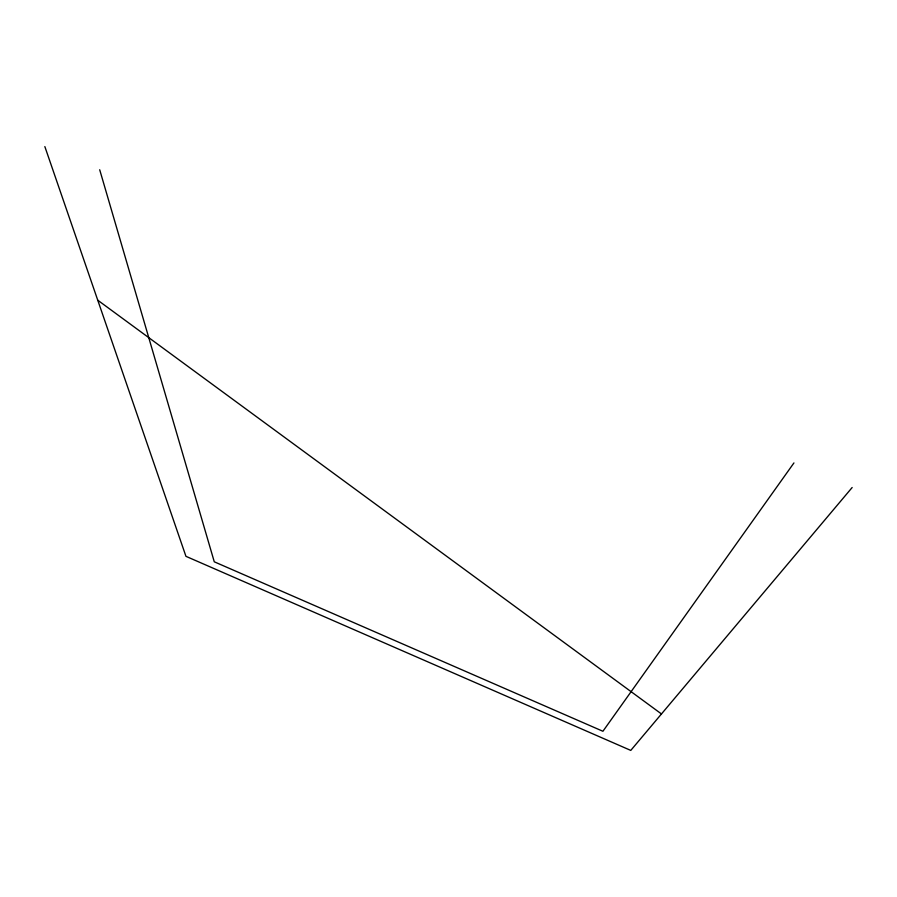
<?xml version="1.0" encoding="UTF-8"?>
<svg xmlns="http://www.w3.org/2000/svg" width="897" height="897" viewBox="0 0 897 897"><rect width="100%" height="100%" fill="white"/><g stroke="black" fill="none" stroke-linecap="round" stroke-linejoin="round"><path stroke-width="1.35" d="M793.935 462.93L602.919 731.268L214.271 561.802L99.702 169.757M852.15 487.52L630.77 750.408L185.948 556.331L44.85 146.592M97.751 300.203L661.47 713.956"/></g></svg>
